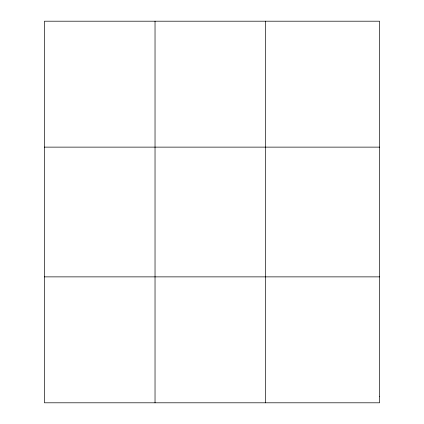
<?xml version="1.0" encoding="UTF-8"?>
<svg xmlns="http://www.w3.org/2000/svg" width="424" height="424" viewBox="0 0 424 424"><rect width="100%" height="100%" fill="white"/><g stroke="black" fill="none" stroke-linecap="round" stroke-linejoin="round"><path stroke-width="0.64" d="M155.03 21.2L155.03 402.8M265.62 21.2L265.62 402.8M44.435 147.128L379.565 147.128M44.435 276.872L379.565 276.872M379.565 396.504L379.565 402.8L44.435 402.8L44.435 21.2L379.565 21.2L379.565 396.504"/></g></svg>
